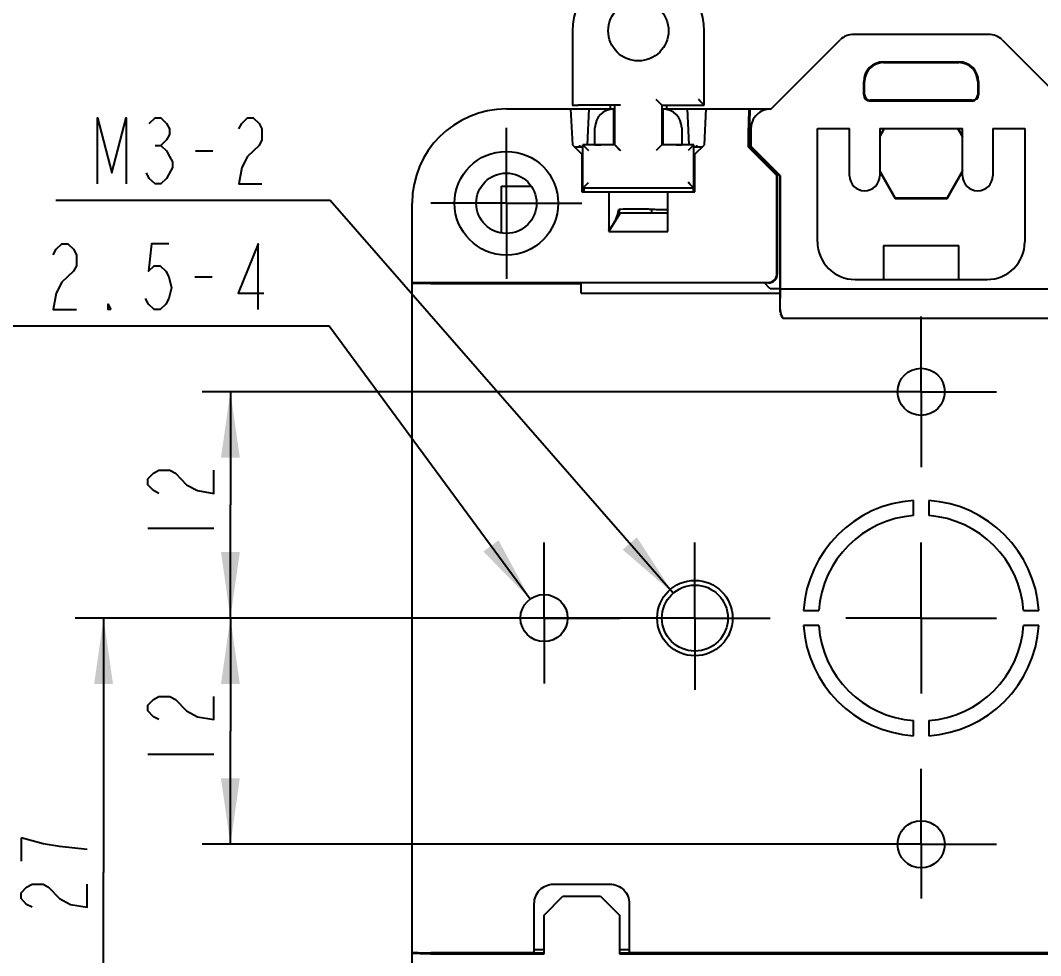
# Model space of a CAD drawing. Header units: millimetres. Extents: x 0 to 297, y 0 to 210.
# Drawn here: x 204.5 to 258.6, y 89.4 to 139 of the extents above; entities that cross this region are included whole.
import ezdxf

# ---------------------------------------------------------------- set-up
doc = ezdxf.new("R2010")
doc.units = ezdxf.units.MM
doc.header["$LTSCALE"] = 16.335
doc.linetypes.add('CENTER', pattern=[0.6, 0.375, -0.075, 0.075, -0.075])
doc.layers.get('0').update_dxf_attribs({"linetype": 'CONTINUOUS'})
for name, color, linetype in [('000_19_DXF_CONTINUOUS_LINE', 7, 'CONTINUOUS'), ('00_11_DXF_CONTINUOUS_LINE', 7, 'CONTINUOUS'), ('CORE300_100_DXF_AXIS', 7, 'CONTINUOUS'), ('CORE300_100_DXF_CONTINUOUS_LINE', 7, 'CONTINUOUS'), ('CORE300_100_DXF_DIMENSION', 7, 'CONTINUOUS'), ('DINBASE-60-0DXF_CONTINUOUS_LINE', 7, 'CONTINUOUS'), ('GROVE_RED_DIDXF_CONTINUOUS_LINE', 7, 'CONTINUOUS'), ('SCREEN_DXF_CONTINUOUS_LINE', 7, 'CONTINUOUS')]:
    doc.layers.add(name, color=color, linetype=linetype)
doc.styles.get("Standard").update_dxf_attribs({"font": 'CHANGFANGSONG.TTF'})
doc.dimstyles.new('DIMSTYLE_2', dxfattribs={"dimtxt": 3.5, "dimasz": 3.5, "dimexe": 1.5, "dimexo": 0, "dimgap": 0.875, "dimtad": 1, "dimdec": 3, "dimdsep": 46, "dimtxsty": 'STANDARD', "dimblk": '_FILLED', "dimblk1": '_FILLED', "dimblk2": '_FILLED', "dimcen": 0.09, "dimclrt": 3, "dimadec": 3, "dimazin": 2, "dimtp": 0.2, "dimtm": 0.2, "dimtfac": 1, "dimtdec": 3, "dimtofl": 0, "dimtmove": 0, "dimatfit": 3, "dimldrblk": '_FILLED', "dimfxl": 1, "dimtolj": 1, "dimarcsym": 0})
doc.dimstyles.new('DIMSTYLE_7', dxfattribs={"dimtxt": 3.5, "dimasz": 3.5, "dimexe": 1.5, "dimexo": 0, "dimtad": 1, "dimdec": 3, "dimdsep": 46, "dimtxsty": 'STANDARD', "dimblk": '_FILLED', "dimblk1": '_FILLED', "dimblk2": '_FILLED', "dimcen": 0.09, "dimclrt": 3, "dimadec": 3, "dimazin": 2, "dimtp": 0.1, "dimtm": 0.1, "dimtfac": 1, "dimtdec": 3, "dimtofl": 0, "dimtmove": 0, "dimatfit": 1, "dimldrblk": '_FILLED', "dimfxl": 1, "dimtolj": 1, "dimarcsym": 0})

# ---------------------------------------------------------------- blocks, each defined once
blk = doc.blocks.new('_FILLED')
at = {"color": 0, "linetype": 'BYBLOCK'}
blk.add_solid([(0, 0), (-1, 0.143), (-1, -0.143)], dxfattribs=at)
blk = doc.blocks.new('*D21')
at = {"layer": 'CORE300_100_DXF_DIMENSION', "color": 1, "linetype": 'CONTINUOUS'}
for p, q in [((228.258, 107.329), (207.393, 107.329)), ((208.893, 107.329), (208.893, 93.829)), ((208.893, 80.329), (208.893, 93.829)), ((230.954, 80.329), (207.393, 80.329))]:
    blk.add_line(p, q, dxfattribs=at)
at = {"layer": 'CORE300_100_DXF_DIMENSION', "color": 1, "linetype": 'CONTINUOUS', "xscale": 3.5, "yscale": 3.5, "zscale": 3.5}
for p, rotation in [((208.893, 107.329), 90), ((208.893, 80.329), 270)]:
    blk.add_blockref('_FILLED', p, dxfattribs=dict(at, rotation=rotation))
blk = doc.blocks.new('*D22')
at = {"layer": 'CORE300_100_DXF_DIMENSION', "color": 1, "linetype": 'CONTINUOUS'}
for p, q in [((219.611, 122.81), (199.194, 122.81)), ((220.861, 122.81), (219.611, 122.81)), ((231.517, 108.336), (220.861, 122.81))]:
    blk.add_line(p, q, dxfattribs=at)
at = {"layer": 'CORE300_100_DXF_DIMENSION', "color": 1, "linetype": 'CONTINUOUS', "xscale": 3.5, "yscale": 3.5, "zscale": 3.5, "rotation": 306.3596825233}
blk.add_blockref('_FILLED', (231.517, 108.336), dxfattribs=at)
blk = doc.blocks.new('*D23')
at = {"layer": 'CORE300_100_DXF_DIMENSION', "color": 1, "linetype": 'CONTINUOUS'}
for p, q in [((219.653, 129.48), (206.353, 129.48)), ((220.903, 129.48), (219.653, 129.48)), ((239.107, 108.647), (220.903, 129.48))]:
    blk.add_line(p, q, dxfattribs=at)
at = {"layer": 'CORE300_100_DXF_DIMENSION', "color": 1, "linetype": 'CONTINUOUS', "xscale": 3.5, "yscale": 3.5, "zscale": 3.5, "rotation": 311.1453400942}
blk.add_blockref('_FILLED', (239.107, 108.647), dxfattribs=at)
blk = doc.blocks.new('*D27')
at = {"layer": 'CORE300_100_DXF_DIMENSION', "color": 1, "linetype": 'CONTINUOUS'}
for p, q in [((248.258, 119.329), (214.12, 119.329)), ((215.62, 119.329), (215.62, 113.329)), ((215.62, 107.329), (215.62, 113.329)), ((228.258, 107.329), (214.12, 107.329))]:
    blk.add_line(p, q, dxfattribs=at)
at = {"layer": 'CORE300_100_DXF_DIMENSION', "color": 1, "linetype": 'CONTINUOUS', "xscale": 3.5, "yscale": 3.5, "zscale": 3.5}
for p, rotation in [((215.62, 119.329), 90), ((215.62, 107.329), 270)]:
    blk.add_blockref('_FILLED', p, dxfattribs=dict(at, rotation=rotation))
blk = doc.blocks.new('*D28')
at = {"layer": 'CORE300_100_DXF_DIMENSION', "color": 1, "linetype": 'CONTINUOUS'}
for p, q in [((240.258, 107.329), (214.12, 107.329)), ((215.62, 107.329), (215.62, 101.329)), ((215.62, 95.329), (215.62, 101.329)), ((248.258, 95.329), (214.12, 95.329))]:
    blk.add_line(p, q, dxfattribs=at)
at = {"layer": 'CORE300_100_DXF_DIMENSION', "color": 1, "linetype": 'CONTINUOUS', "xscale": 3.5, "yscale": 3.5, "zscale": 3.5}
for p, rotation in [((215.62, 107.329), 90), ((215.62, 95.329), 270)]:
    blk.add_blockref('_FILLED', p, dxfattribs=dict(at, rotation=rotation))

msp = doc.modelspace()

# ---------------------------------------------------------------- linework, layer by layer
at = {"layer": '000_19_DXF_CONTINUOUS_LINE', "color": 7, "linetype": 'CONTINUOUS'}
for p, q in [((233.7635, 138.4767), (233.7635, 134.5319)), ((240.7529, 134.532), (240.7529, 138.4767)), ((238.5082, 134.532), (238.2082, 134.832)), ((240.7529, 134.532), (240.4529, 134.832)), ((240.4772, 134.8076), (240.4529, 134.832)), ((240.5476, 134.7373), (240.4772, 134.8076)), ((236.3082, 134.5267), (234.0635, 134.5267)), ((235.7582, 134.5267), (235.7582, 134.329)), ((236.0082, 132.4214), (236.0082, 134.5267)), ((238.5082, 134.532), (238.5078, 134.5324)), ((238.5082, 134.532), (238.5082, 132.4214)), ((238.5082, 134.532), (240.7529, 134.532)), ((238.7582, 134.532), (238.7582, 134.329)), ((240.7262, 134.5587), (240.7184, 134.5665)), ((240.7498, 134.5351), (240.747, 134.5379)), ((240.7527, 134.5322), (240.7517, 134.5332)), ((234.3135, 130.132), (234.3135, 132.4214)), ((234.3135, 132.4214), (234.6135, 132.1214)), ((236.0082, 132.4214), (234.3135, 132.4214)), ((236.0082, 132.4214), (236.0086, 132.421)), ((236.0082, 132.4214), (236.3082, 132.1214)), ((236.0099, 132.4197), (236.012, 132.4176)), ((236.015, 132.4146), (236.0189, 132.4107)), ((236.0237, 132.4059), (236.0296, 132.4)), ((236.0881, 132.3415), (236.1023, 132.3273)), ((236.1178, 132.3118), (236.1346, 132.295)), ((236.1528, 132.2768), (236.1723, 132.2573)), ((236.193, 132.2366), (236.2147, 132.2149)), ((236.2373, 132.1923), (236.2841, 132.1454)), ((238.5082, 132.4214), (238.2082, 132.1214)), ((238.5082, 132.4214), (238.5078, 132.421)), ((240.2029, 132.4214), (238.5082, 132.4214)), ((240.2029, 132.4214), (239.9029, 132.1214)), ((240.2029, 130.132), (240.2029, 132.4214)), ((234.3135, 130.132), (234.6135, 130.432)), ((234.589, 130.4076), (234.6135, 130.432)), ((240.2029, 130.132), (239.9029, 130.432)), ((239.9272, 130.4076), (239.9029, 130.432)), ((240.2029, 130.132), (234.3135, 130.132)), ((234.3137, 130.1322), (234.3147, 130.1332)), ((234.3166, 130.1351), (234.3194, 130.1379)), ((234.5188, 130.3373), (234.589, 130.4076)), ((239.9976, 130.3373), (239.9272, 130.4076)), ((240.1762, 130.1587), (240.1684, 130.1665)), ((240.1998, 130.1351), (240.197, 130.1379)), ((240.2027, 130.1322), (240.2017, 130.1332))]:
    msp.add_line(p, q, dxfattribs=at)
for points in [[(238.472, 134.5682), (238.4629, 134.5773), (238.4526, 134.5876)], [(236.0444, 132.3852), (236.0535, 132.3761), (236.0638, 132.3659), (236.0881, 132.3415)]]:
    msp.add_lwpolyline(points, dxfattribs=at)
msp.add_circle((237.2582, 138.4767), 1.6, dxfattribs=at)
msp.add_arc((237.2582, 138.4767), 3.4947, 0, 180, dxfattribs=at)
msp.add_open_spline([(233.7635, 134.5319), (233.7635, 134.5318), (233.7641, 134.5316), (233.7651, 134.5314), (233.767, 134.5311), (233.7695, 134.5309), (233.7727, 134.5306), (233.7784, 134.5303), (233.7872, 134.5299), (233.7997, 134.5294), (233.8148, 134.529), (233.8323, 134.5286), (233.852, 134.5282), (233.8737, 134.5279), (233.9062, 134.5275), (233.9501, 134.5271), (234.0057, 134.5268), (234.0439, 134.5267), (234.0634, 134.5267)], degree=3, knots=[0, 0, 0, 0, 0.0014844, 0.0051978, 0.0112593, 0.0196784, 0.0304499, 0.0435601, 0.0766445, 0.1185913, 0.1690324, 0.2274667, 0.29333, 0.3660155, 0.444788, 0.6175244, 0.8050962, 1, 1, 1, 1], dxfattribs=at)
at = {"layer": '00_11_DXF_CONTINUOUS_LINE', "color": 7, "linetype": 'CONTINUOUS'}
for p, q in [((244.2866, 134.3162), (247.9653, 137.9949)), ((255.844, 138.2878), (248.6724, 138.2878)), ((256.5511, 137.9949), (260.2298, 134.3162)), ((250.2582, 136.8315), (254.2582, 136.8315)), ((250.2582, 136.7878), (254.2582, 136.7878)), ((249.2145, 135.0878), (249.2145, 135.7878)), ((249.2582, 135.0878), (249.2582, 135.7878)), ((255.2582, 135.7878), (255.2582, 135.0878)), ((255.3018, 135.7878), (255.3018, 135.0878)), ((254.9582, 134.7878), (249.5582, 134.7878)), ((254.9582, 134.7442), (249.5582, 134.7442)), ((243.2294, 133.2878), (243.2294, 132.3574)), ((246.7582, 127.2878), (246.7582, 133.2878)), ((246.7582, 133.2878), (248.4582, 133.2878)), ((248.4582, 130.7878), (248.4582, 133.2878)), ((250.0582, 133.2878), (250.0582, 130.7878)), ((250.0582, 133.2878), (254.4582, 133.2878)), ((254.4582, 130.7878), (254.4582, 133.2878)), ((256.0582, 133.2878), (256.0582, 130.7878)), ((256.0582, 133.2878), (257.7582, 133.2878)), ((257.7582, 133.2878), (257.7582, 127.2878)), ((243.2294, 132.3574), (243.2582, 132.2878)), ((244.787, 130.7998), (243.2294, 132.3574)), ((243.2582, 132.2878), (243.2582, 132.1944)), ((243.2582, 132.2878), (244.7582, 130.7878)), ((244.787, 130.7998), (244.7582, 130.7878)), ((244.7582, 130.7878), (244.7582, 123.7878)), ((244.787, 130.7998), (244.787, 124.7878)), ((250.2582, 127.0878), (250.2582, 125.2878)), ((250.2582, 127.0878), (254.2582, 127.0878)), ((254.2582, 125.2878), (254.2582, 127.0878)), ((244.2582, 124.7878), (243.9426, 125.1034)), ((248.7582, 125.2878), (255.7582, 125.2878)), ((244.7582, 124.7878), (244.2582, 124.7878)), ((244.787, 124.7878), (244.7695, 123.7878)), ((244.787, 124.7878), (259.7294, 124.7878)), ((259.5769, 123.2121), (244.9395, 123.2121))]:
    msp.add_line(p, q, dxfattribs=at)
for centre, radius, start, end in [((248.6724, 137.2878), 1, 90, 135), ((255.844, 137.2878), 1, 45, 90), ((250.2582, 135.7878), 1.0436, 90, 180), ((250.2582, 135.7878), 1, 90, 180), ((254.2582, 135.7878), 1.0436, 0, 90), ((254.2582, 135.7878), 1, 0, 90), ((249.5582, 135.0878), 0.3436, 180, 270), ((249.5582, 135.0878), 0.3, 180, 270), ((254.9582, 135.0878), 0.3436, 270, 360), ((254.9582, 135.0878), 0.3, 270, 360), ((244.2582, 133.2878), 1.0288, 88.41768, 180), ((249.2582, 130.7878), 0.8, 180, 360), ((255.2582, 130.7878), 0.8, 180, 360), ((248.7582, 127.2878), 2, 180, 270), ((255.7582, 127.2878), 2, 270, 360), ((245.7582, 123.7878), 1, 180, 198.19487), ((246.8226, 123.7983), 2.0401, 189.10084, 190.10386)]:
    msp.add_arc(centre, radius, start, end, dxfattribs=at)
msp.add_ellipse((245.7582, 123.7706), major_axis=(0, 0.989), ratio=0.9998476, start_param=1.5533404, end_param=2.0667394, dxfattribs=at)
for points, knots in [([(244.9395, 123.2121), (244.9393, 123.2121), (244.9388, 123.2126), (244.938, 123.2134), (244.9367, 123.2149), (244.9342, 123.2178), (244.9303, 123.2229), (244.9246, 123.2305), (244.9178, 123.2401), (244.91, 123.2515), (244.9015, 123.2645), (244.8888, 123.2848), (244.872, 123.3136), (244.8519, 123.3519), (244.8321, 123.3946), (244.82, 123.4247), (244.8141, 123.4404)], [0, 0, 0, 0, 0.0021499, 0.0068867, 0.01422, 0.0241016, 0.0512753, 0.0878613, 0.1330625, 0.186028, 0.2459335, 0.3120875, 0.4606318, 0.6272723, 0.8084626, 1, 1, 1, 1]), ([(244.8885, 123.3), (244.892, 123.2936), (244.8987, 123.2814), (244.9086, 123.2643), (244.9175, 123.2494), (244.9252, 123.2367), (244.9314, 123.2266), (244.9356, 123.2198), (244.9379, 123.2159), (244.9389, 123.2138), (244.9394, 123.213), (244.9396, 123.2121), (244.9395, 123.2121)], [0, 0, 0, 0, 0.214552, 0.4096903, 0.5822353, 0.7289867, 0.8467939, 0.9325306, 0.9625667, 0.9838097, 0.9961484, 1, 1, 1, 1])]:
    msp.add_open_spline(points, degree=3, knots=knots, dxfattribs=at)
at = {"layer": 'CORE300_100_DXF_AXIS', "color": 4, "linetype": 'CENTER'}
for p, q in [((230.2582, 129.329), (230.2582, 133.3291)), ((230.2582, 129.329), (226.2581, 129.329)), ((230.2582, 129.329), (230.2582, 125.3289)), ((230.2582, 129.329), (234.2583, 129.329)), ((252.2582, 119.329), (252.2582, 123.3291)), ((252.2582, 119.329), (248.2581, 119.329)), ((252.2582, 119.329), (252.2582, 115.3289)), ((252.2582, 119.329), (256.2583, 119.329)), ((232.2582, 107.329), (232.2582, 111.3291)), ((240.2582, 107.329), (240.2582, 111.3291)), ((252.2582, 107.329), (252.2582, 111.3291)), ((232.2582, 107.329), (228.2581, 107.329)), ((232.2582, 107.329), (232.2582, 103.8602)), ((232.2582, 107.329), (236.2581, 107.329)), ((240.2582, 107.329), (236.2581, 107.329)), ((240.2582, 107.329), (240.2582, 103.5184)), ((240.2582, 107.329), (244.2583, 107.329)), ((252.2582, 107.329), (248.2581, 107.329)), ((252.2582, 107.329), (252.2582, 103.3289)), ((252.2582, 107.329), (256.2583, 107.329)), ((252.2582, 95.329), (252.2582, 99.3291)), ((252.2582, 95.329), (248.2581, 95.329)), ((252.2582, 95.329), (256.2583, 95.329)), ((252.2582, 95.329), (252.2582, 92.4641))]:
    msp.add_line(p, q, dxfattribs=at)
at = {"layer": 'CORE300_100_DXF_CONTINUOUS_LINE', "color": 7, "linetype": 'CONTINUOUS'}
for p, q in [((230.2582, 134.329), (235.9582, 134.329)), ((233.6585, 134.329), (233.7581, 132.4291)), ((234.5579, 132.4214), (234.6579, 134.329)), ((235.9582, 132.4214), (235.9582, 134.329)), ((238.5582, 134.329), (238.5582, 132.4214)), ((238.5582, 134.329), (244.2993, 134.329)), ((239.9585, 132.4214), (239.8585, 134.329)), ((240.7583, 132.4291), (240.8579, 134.329)), ((234.9582, 132.4267), (234.9582, 133.329)), ((239.5582, 133.329), (239.5582, 132.4267)), ((243.1058, 132.3073), (243.1058, 133.329)), ((243.1582, 132.3076), (243.1582, 133.329)), ((250.2821, 133.2878), (250.0582, 132.9)), ((250.0582, 132.8302), (250.3224, 133.2878)), ((254.1939, 133.2878), (254.4582, 132.8302)), ((254.4582, 132.9), (254.2343, 133.2878)), ((233.7581, 132.4291), (234.2582, 131.929)), ((233.8582, 132.329), (234.3135, 132.329)), ((234.1582, 132.329), (234.1582, 132.4162)), ((234.9582, 132.4267), (234.5582, 132.4267)), ((234.9582, 132.4267), (235.2608, 132.4214)), ((239.2556, 132.4214), (239.5582, 132.4267)), ((239.9582, 132.4267), (239.5582, 132.4267)), ((240.2029, 132.329), (240.6582, 132.329)), ((240.2582, 131.929), (240.7583, 132.4291)), ((240.3582, 132.329), (240.3582, 132.4162)), ((243.1337, 132.3188), (243.1058, 132.3073)), ((243.1058, 132.3073), (244.6058, 130.8073)), ((244.6337, 130.8188), (243.1337, 132.3188)), ((243.1494, 132.3032), (243.1582, 132.3076)), ((243.1582, 132.3076), (243.25, 132.3076)), ((234.2582, 131.929), (234.2582, 129.929)), ((240.2582, 129.929), (240.2582, 131.929)), ((250.9033, 129.6007), (250.0582, 131.0646)), ((250.0582, 130.9948), (250.8832, 129.5658)), ((254.4582, 131.0646), (253.613, 129.6007)), ((253.6332, 129.5658), (254.4582, 130.9948)), ((244.6337, 130.8188), (244.6058, 130.8073)), ((244.6058, 125.579), (244.6058, 130.8073)), ((244.6337, 125.579), (244.6337, 130.8188)), ((234.2582, 129.929), (240.2582, 129.929)), ((234.3582, 130.132), (234.3582, 129.929)), ((235.6884, 129.929), (235.6884, 127.8312)), ((238.828, 127.8312), (238.828, 129.929)), ((240.1582, 130.132), (240.1582, 129.929)), ((250.9033, 129.6007), (250.8832, 129.5658)), ((253.6332, 129.5658), (250.8832, 129.5658)), ((253.613, 129.6007), (250.9033, 129.6007)), ((253.613, 129.6007), (253.6332, 129.5658)), ((225.2582, 85.329), (225.2582, 129.329)), ((237.828, 129.0075), (236.6884, 129.0075)), ((235.6884, 127.8312), (238.828, 127.8312)), ((226.2581, 125.1313), (244.1582, 125.1313)), ((226.2582, 125.079), (234.2337, 125.079)), ((234.2582, 125.1034), (234.2337, 125.079)), ((234.2337, 124.5545), (234.2337, 125.079)), ((244.1582, 125.1034), (234.2582, 125.1034)), ((234.2337, 124.5545), (244.7582, 124.5545)), ((251.8582, 112.7643), (251.8582, 113.5661)), ((252.6582, 113.5661), (252.6582, 112.7643)), ((246.021, 107.729), (246.8229, 107.729)), ((257.6935, 107.729), (258.4954, 107.729)), ((246.8229, 106.929), (246.021, 106.929)), ((258.4954, 106.929), (257.6935, 106.929)), ((251.8582, 101.0918), (251.8582, 101.8937)), ((252.6582, 101.8937), (252.6582, 101.0918)), ((232.7582, 93.2162), (235.7582, 93.2162)), ((232.2582, 91.579), (233.2582, 92.579)), ((233.2582, 92.579), (235.2582, 92.579)), ((235.2582, 92.579), (236.2582, 91.579)), ((231.7408, 89.5986), (231.7368, 92.1856)), ((236.7795, 92.1856), (236.7756, 89.5986)), ((232.2582, 89.5266), (232.2582, 91.579)), ((236.2582, 91.579), (236.2582, 89.5266)), ((231.7408, 89.579), (226.2582, 89.579)), ((226.2582, 89.5266), (232.2582, 89.5266)), ((232.2582, 89.7384), (231.7405, 89.7384)), ((231.7473, 89.5724), (231.7408, 89.5986)), ((231.7582, 89.5615), (231.7473, 89.5724)), ((232.2582, 89.5615), (231.7582, 89.5615)), ((236.7758, 89.7384), (236.2582, 89.7384)), ((236.7582, 89.5615), (236.2582, 89.5615)), ((236.2582, 89.5266), (268.2582, 89.5266)), ((236.7691, 89.5724), (236.7582, 89.5615)), ((236.7756, 89.5986), (236.7691, 89.5724)), ((267.7408, 89.579), (236.7756, 89.579))]:
    msp.add_line(p, q, dxfattribs=at)
for centre, radius in [((230.2582, 129.329), 2.75), ((230.2582, 129.329), 1.6), ((252.2582, 119.329), 1.25), ((240.2582, 107.329), 2), ((240.2582, 107.329), 1.75), ((232.2582, 107.329), 1.25), ((252.2582, 95.329), 1.25)]:
    msp.add_circle(centre, radius, dxfattribs=at)
for centre, radius, start, end in [((230.2582, 129.329), 5, 90, 180), ((244.1582, 125.579), 0.4756, 270, 360), ((244.1582, 125.579), 0.4476, 270, 360), ((252.2582, 107.329), 6.25, 93.66944, 176.33056), ((252.2582, 107.329), 6.25, 3.66944, 86.33056), ((252.2582, 107.329), 5.45, 94.20898, 175.79102), ((252.2582, 107.329), 5.45, 4.20898, 85.79102), ((252.2582, 107.329), 6.25, 183.66944, 266.33056), ((252.2582, 107.329), 5.45, 184.20898, 265.79102), ((252.2582, 107.329), 6.25, 273.66944, 356.33056), ((252.2582, 107.329), 5.45, 274.20898, 355.79102)]:
    msp.add_arc(centre, radius, start, end, dxfattribs=at)
for centre, major_axis, ratio, start_param, end_param in [((235.9582, 133.329), (0, 1), 1, 0, 1.5707963), ((238.5582, 133.329), (1, 0), 1, 0, 1.5707963), ((236.6884, 128.99), (1, 0), 0.0174551, 1.5707963, 2.0525537)]:
    msp.add_ellipse(centre, major_axis=major_axis, ratio=ratio, start_param=start_param, end_param=end_param, dxfattribs=at)
for points, knots in [([(243.1233, 134.329), (243.1228, 134.329), (243.1221, 134.3267), (243.1214, 134.3236), (243.1206, 134.3172), (243.1194, 134.3047), (243.1179, 134.2828), (243.1164, 134.2499), (243.1149, 134.2081), (243.1135, 134.1578), (243.1121, 134.0995), (243.1104, 134.0076), (243.1085, 133.8775), (243.107, 133.7068), (243.106, 133.5216), (243.1058, 133.394), (243.1058, 133.329)], [0, 0, 0, 0, 0.0014809, 0.0051989, 0.0112674, 0.0196901, 0.0435488, 0.0766285, 0.1185891, 0.1690069, 0.227447, 0.2933364, 0.4447398, 0.6174926, 0.8051855, 1, 1, 1, 1]), ([(243.1702, 134.2797), (243.1677, 134.2324), (243.1645, 134.1112), (243.1609, 133.8972), (243.1587, 133.6277), (243.1582, 133.4319), (243.1582, 133.329)], [0, 0, 0, 0, 0.1495982, 0.3822452, 0.6752484, 1, 1, 1, 1]), ([(243.1756, 134.329), (243.1753, 134.329), (243.1747, 134.3276), (243.1738, 134.3238), (243.1726, 134.3144), (243.1713, 134.2992), (243.1706, 134.2869), (243.1702, 134.2797)], [0, 0, 0, 0, 0.020856, 0.0697268, 0.258412, 0.5688632, 1, 1, 1, 1]), ([(235.6884, 127.9184), (235.6884, 127.9194), (235.6906, 127.9222), (235.6943, 127.9275), (235.7012, 127.9356), (235.7103, 127.9464), (235.7219, 127.9598), (235.7416, 127.9828), (235.7709, 128.0176), (235.8104, 128.0666), (235.8543, 128.1245), (235.9007, 128.1904), (235.9653, 128.2903), (236.0424, 128.4287), (236.1218, 128.6095), (236.1849, 128.8032), (236.2139, 128.9374), (236.225, 129.0055)], [0, 0, 0, 0, 0.0024371, 0.0079293, 0.0164793, 0.0280211, 0.0424666, 0.0597009, 0.1019818, 0.1536077, 0.2131682, 0.2792215, 0.3504031, 0.5035253, 0.6653752, 0.8316427, 1, 1, 1, 1]), ([(237.828, 129.0075), (237.893, 129.0075), (238.0206, 129.0073), (238.2058, 129.0063), (238.3765, 129.0048), (238.5066, 129.003), (238.5986, 129.0012), (238.6568, 128.9999), (238.7071, 128.9984), (238.749, 128.9969), (238.7818, 128.9954), (238.8037, 128.994), (238.8163, 128.9927), (238.8226, 128.9919), (238.8258, 128.9912), (238.828, 128.9905), (238.828, 128.99)], [0, 0, 0, 0, 0.1948161, 0.3825111, 0.5552593, 0.7066604, 0.7725502, 0.8309917, 0.8814119, 0.9233745, 0.9564543, 0.9803117, 0.9887337, 0.9948017, 0.9985192, 1, 1, 1, 1]), ([(225.2582, 125.1139), (225.2582, 125.1144), (225.2604, 125.115), (225.2636, 125.1157), (225.2699, 125.1166), (225.2824, 125.1178), (225.3043, 125.1192), (225.3372, 125.1207), (225.3791, 125.1222), (225.4293, 125.1237), (225.4876, 125.125), (225.5796, 125.1268), (225.7097, 125.1286), (225.8804, 125.1301), (226.0656, 125.1311), (226.1932, 125.1313), (226.2581, 125.1313)], [0, 0, 0, 0, 0.0014808, 0.0051984, 0.0112664, 0.0196884, 0.0435458, 0.0766256, 0.1185883, 0.1690086, 0.2274501, 0.29334, 0.4447411, 0.6174892, 0.805184, 1, 1, 1, 1]), ([(225.2668, 125.0638), (225.2646, 125.0635), (225.2624, 125.0629), (225.2582, 125.0623), (225.2582, 125.0615)], [0, 0, 0, 0, 0.7283596, 1, 1, 1, 1]), ([(226.2581, 125.079), (226.1407, 125.079), (225.921, 125.0783), (225.6599, 125.0758), (225.4834, 125.0726), (225.3858, 125.0703), (225.3164, 125.0674), (225.2798, 125.0655), (225.2668, 125.0638)], [0, 0, 0, 0, 0.3552401, 0.6648485, 0.7898675, 0.8893577, 0.9601765, 1, 1, 1, 1]), ([(231.7368, 92.1856), (231.7368, 92.319), (231.7911, 92.588), (232.0143, 92.9323), (232.3558, 93.16), (232.6248, 93.2161), (232.7582, 93.2162)], [0, 0, 0, 0, 0.2500212, 0.500042, 0.7500382, 1, 1, 1, 1]), ([(235.7582, 93.2162), (235.8915, 93.2161), (236.1605, 93.16), (236.502, 92.9323), (236.7253, 92.588), (236.7796, 92.319), (236.7795, 92.1856)], [0, 0, 0, 0, 0.2499633, 0.4999601, 0.7499791, 1, 1, 1, 1]), ([(225.2582, 89.5964), (225.2582, 89.5961), (225.2595, 89.5954), (225.2633, 89.5945), (225.2728, 89.5934), (225.2879, 89.5921), (225.3003, 89.5914), (225.3074, 89.591)], [0, 0, 0, 0, 0.020856, 0.0697268, 0.258412, 0.5688632, 1, 1, 1, 1]), ([(226.2581, 89.5266), (226.1932, 89.5266), (226.0656, 89.5268), (225.8804, 89.5278), (225.7097, 89.5293), (225.5796, 89.5311), (225.4876, 89.5329), (225.4293, 89.5342), (225.3791, 89.5357), (225.3372, 89.5372), (225.3043, 89.5387), (225.2824, 89.5401), (225.2699, 89.5413), (225.2636, 89.5422), (225.2604, 89.5429), (225.2582, 89.5436), (225.2582, 89.544)], [0, 0, 0, 0, 0.1948161, 0.3825111, 0.5552593, 0.7066604, 0.7725502, 0.8309917, 0.8814119, 0.9233745, 0.9564543, 0.9803117, 0.9887337, 0.9948017, 0.9985192, 1, 1, 1, 1]), ([(225.3074, 89.591), (225.3548, 89.5885), (225.4759, 89.5853), (225.6899, 89.5817), (225.9594, 89.5795), (226.1552, 89.579), (226.2581, 89.579)], [0, 0, 0, 0, 0.1495982, 0.3822452, 0.6752484, 1, 1, 1, 1])]:
    msp.add_open_spline(points, degree=3, knots=knots, dxfattribs=at)
at = {"layer": 'CORE300_100_DXF_DIMENSION', "color": 3, "linetype": 'CONTINUOUS'}
for p, q in [((211.6252, 132.3971), (211.9314, 132.3971)), ((213.7689, 132.1055), (214.6877, 132.1055)), ((213.7267, 125.4354), (214.6454, 125.4354)), ((211.2453, 112.104), (214.7453, 112.104)), ((211.2453, 100.104), (214.7453, 100.104)), ((204.5184, 95.6665), (204.5184, 94.4415))]:
    msp.add_line(p, q, dxfattribs=at)
for points in [[(208.5627, 130.3555), (208.5627, 133.8554), (209.3283, 130.9388), (210.0939, 133.8554), (210.0939, 130.3555)], [(211.3189, 133.5638), (211.6252, 133.8554), (211.9314, 133.8554), (212.2377, 133.5638), (212.3908, 133.2721), (212.3908, 132.9804), (212.2377, 132.6888), (211.9314, 132.3971), (212.2377, 132.1055), (212.3908, 131.8138), (212.5439, 131.5221), (212.5439, 131.2305)], [(216.0658, 133.2721), (216.2189, 133.5638), (216.5252, 133.8554), (216.8314, 133.8554), (217.1377, 133.5638), (217.2908, 133.2721), (217.2908, 132.6888), (217.1377, 132.3971), (216.5252, 131.8138)], [(216.5252, 131.8138), (216.2189, 131.2305), (216.0658, 130.3555), (217.2908, 130.3555)], [(212.5439, 131.2305), (212.2377, 130.6471), (211.9314, 130.3555), (211.6252, 130.3555), (211.3189, 130.6471), (211.1658, 130.9388)], [(206.2236, 126.6021), (206.3767, 126.8938), (206.6829, 127.1854), (206.9892, 127.1854), (207.2954, 126.8938), (207.4486, 126.6021), (207.4486, 126.0188), (207.2954, 125.7271)], [(212.3486, 127.1854), (211.4298, 127.1854), (211.2767, 125.7271), (211.5829, 126.0188), (211.8892, 126.0188), (212.1954, 125.7271), (212.3486, 125.4354), (212.5017, 124.8521), (212.3486, 124.2688), (212.1954, 123.9771), (211.8892, 123.6854), (211.5829, 123.6854), (211.2767, 123.9771), (211.1236, 124.2688)], [(217.0954, 123.6854), (217.0954, 127.1854), (216.0236, 124.5604), (217.4017, 124.5604)], [(207.2954, 125.7271), (206.6829, 125.1438), (206.3767, 124.5604), (206.2236, 123.6854), (207.4486, 123.6854)], [(209.2861, 123.6854), (209.1329, 123.6854), (209.1329, 123.9771), (209.2861, 123.6854)], [(211.8287, 113.9415), (211.537, 114.0946), (211.2453, 114.4008), (211.2453, 114.7071), (211.537, 115.0133), (211.8287, 115.1665), (212.412, 115.1665), (212.7037, 115.0133), (212.9953, 114.7071), (213.287, 114.4008), (213.8703, 114.0946), (214.7453, 113.9415), (214.7453, 115.1665)], [(211.8287, 101.9415), (211.537, 102.0946), (211.2453, 102.4008), (211.2453, 102.7071), (211.537, 103.0133), (211.8287, 103.1665), (212.412, 103.1665), (212.7037, 103.0133), (213.287, 102.4008)], [(213.287, 102.4008), (213.8703, 102.0946), (214.7453, 101.9415), (214.7453, 103.1665)], [(208.0184, 95.054), (206.5601, 95.2071), (205.6851, 95.3602), (204.5184, 95.6665)], [(205.1018, 91.9915), (204.8101, 92.1446), (204.5184, 92.4508), (204.5184, 92.7571), (204.8101, 93.0633), (205.1018, 93.2165), (205.6851, 93.2165), (205.9768, 93.0633), (206.5601, 92.4508)], [(206.5601, 92.4508), (207.1434, 92.1446), (208.0184, 91.9915), (208.0184, 93.2165)]]:
    msp.add_lwpolyline(points, dxfattribs=at)
at = {"layer": 'DINBASE-60-0DXF_CONTINUOUS_LINE', "color": 7, "linetype": 'CONTINUOUS'}
for p, q in [((235.6943, 127.8276), (236.3055, 128.829)), ((236.3055, 128.829), (238.828, 128.829))]:
    msp.add_line(p, q, dxfattribs=at)
at = {"layer": 'GROVE_RED_DIDXF_CONTINUOUS_LINE', "color": 7, "linetype": 'CONTINUOUS'}
for p, q in [((236.2582, 128.7515), (236.2582, 129.0058)), ((237.9582, 129.0073), (237.9582, 128.829))]:
    msp.add_line(p, q, dxfattribs=at)
at = {"layer": 'SCREEN_DXF_CONTINUOUS_LINE', "color": 7, "linetype": 'CONTINUOUS'}
for p, q in [((230.0082, 127.7508), (230.0082, 130.229)), ((230.0082, 130.229), (231.5768, 130.229))]:
    msp.add_line(p, q, dxfattribs=at)

# ---------------------------------------------------------------- dimensions: what is measured, and where the dimension line sits
at = {"layer": 'CORE300_100_DXF_DIMENSION', "color": 1, "linetype": 'CONTINUOUS'}
for p1, p2, text, picture, middle in [((239.1067, 108.6468), (241.4096, 106.0111), 'M<>-2', '*D23', (208.1033, 130.3555)), ((231.5171, 108.3356), (232.9992, 106.3223), '%%c<>-4', '*D22', (200.9444, 123.6854))]:
    dim = msp.add_diameter_dim_2p(p1=p1, p2=p2, text=text, dimstyle='DIMSTYLE_7', override={"dimtih": 1, "dimtoh": 1, "dimpost": '<>'}, dxfattribs=at)
    dim.commit()
    dim.dimension.update_dxf_attribs({"geometry": picture, "text_midpoint": middle, "dimtype": 163})
for base, p1, p2, angle, picture, middle in [((215.6203, 119.329), (228.2581, 107.329), (248.2581, 119.329), 90, '*D27', (215.6203, 110.879)), ((208.8934, 80.329), (228.2581, 107.329), (230.9542, 80.329), 270, '*D21', (208.8934, 91.379)), ((215.6203, 95.329), (240.2582, 107.329), (248.2581, 95.329), 270, '*D28', (215.6203, 98.879))]:
    dim = msp.add_linear_dim(base=base, p1=p1, p2=p2, angle=angle, dimstyle='DIMSTYLE_2', dxfattribs=at)
    dim.commit()
    dim.dimension.update_dxf_attribs({"geometry": picture, "text_midpoint": middle, "dimtype": 160})

doc.saveas('drawing.dxf')
